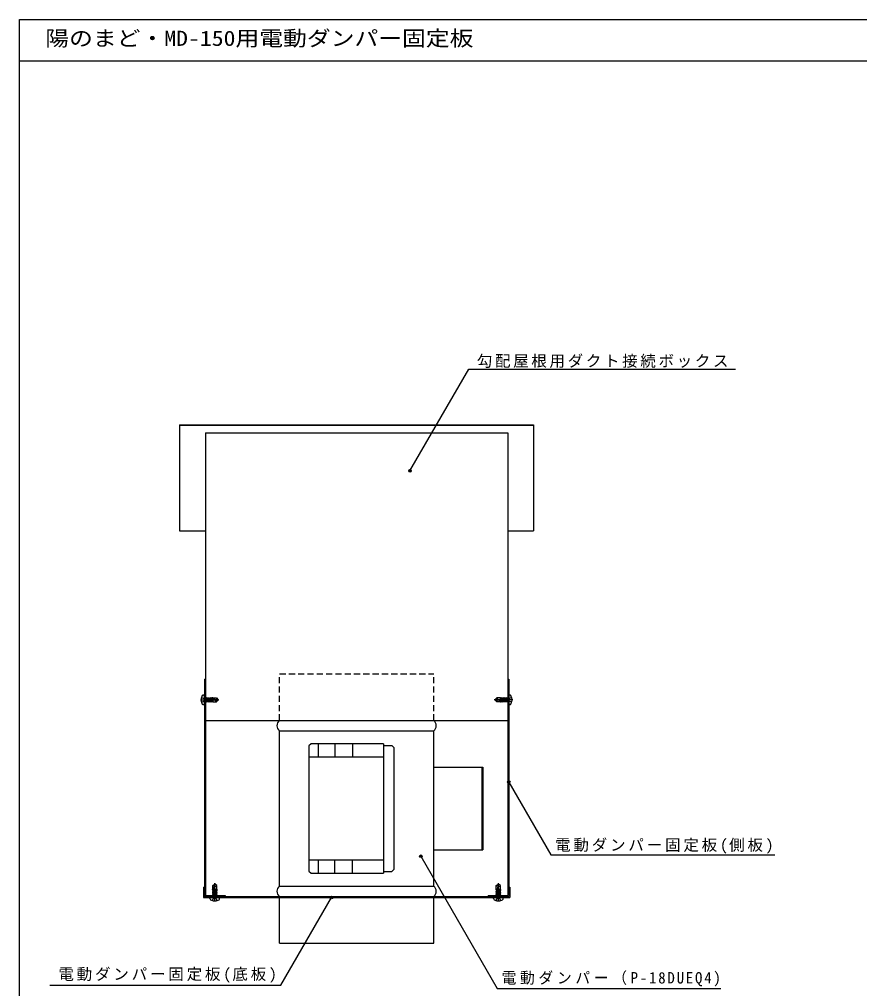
# Model space of a CAD drawing. Units: millimetres at full size, sheet at 1:5; details may follow other scales. Extents: x -2092 to 2028, y -605 to 800.
# Drawn here: x -2092 to -1280, y -137 to 800 of the extents above; entities that cross this region are included whole.
import ezdxf
from ezdxf.enums import TextEntityAlignment as Align

# ---------------------------------------------------------------- set-up
doc = ezdxf.new("R2010")
doc.units = ezdxf.units.MM
doc.header["$LTSCALE"] = 5
doc.header["$PDMODE"] = 32
doc.header["$PDSIZE"] = 2.5
doc.linetypes.add('CHAIN1', pattern=[8, 5, -1, 1, -1])
doc.linetypes.add('DASHED1', pattern=[1.8, 1.2, -0.6])
doc.layers.add('0-0', color=7, linetype='Continuous')
doc.layers.add('F-0', color=2, linetype='Continuous')
doc.styles.add('ＭＳ ゴシック', font='')
doc.styles.get('ＭＳ ゴシック').set_extended_font_data('MS Gothic')

msp = doc.modelspace()

# ---------------------------------------------------------------- linework, layer by layer
at = {"layer": '0-0', "color": 4}
for p, q in [((-1714.231, 363.586), (-1657.497, 461.851)), ((-1657.497, 461.851), (-1399.59, 461.851)), ((-1618.835, 62.79), (-1578.207, -7.579)), ((-1703.796, -8.94), (-1630.041, -136.687)), ((-1578.207, -7.579), (-1361.767, -7.579)), ((-1630.041, -136.687), (-1413.938, -136.687))]:
    msp.add_line(p, q, dxfattribs=at)
at = {"layer": '0-0'}
for p, q in [((-1936.835, 408.121), (-1594.835, 408.121)), ((-1936.835, 408.121), (-1936.835, 305.559)), ((-1936.835, 407.621), (-1594.835, 407.621)), ((-1594.835, 408.121), (-1594.835, 305.559)), ((-1911.835, 400.238), (-1619.835, 400.238)), ((-1911.835, 400.238), (-1911.835, -46.762)), ((-1619.835, 400.238), (-1619.835, -46.762)), ((-1936.835, 305.559), (-1911.835, 305.559)), ((-1619.835, 305.559), (-1594.835, 305.559)), ((-1912.835, 162.238), (-1911.835, 162.238)), ((-1912.835, 162.238), (-1912.835, -47.762)), ((-1619.835, 162.238), (-1618.835, 162.238)), ((-1618.835, 162.238), (-1618.835, -47.762)), ((-1913.895, 146.888), (-1913.335, 146.888)), ((-1912.835, 138.088), (-1912.835, 146.388)), ((-1618.835, 146.388), (-1618.835, 138.088)), ((-1617.775, 146.888), (-1618.335, 146.888)), ((-1913.895, 137.588), (-1913.335, 137.588)), ((-1617.775, 137.588), (-1618.335, 137.588)), ((-1911.835, 122.238), (-1619.835, 122.238)), ((-1840.335, 122.238), (-1691.335, 122.238)), ((-1840.335, 122.238), (-1691.335, 122.238)), ((-1840.335, 112.238), (-1691.335, 112.238)), ((-1840.335, -37.762), (-1840.335, 112.238)), ((-1840.335, -37.762), (-1840.335, 112.238)), ((-1840.335, 112.238), (-1691.335, 112.238)), ((-1691.335, -37.762), (-1691.335, 112.238)), ((-1691.335, -37.762), (-1691.335, 112.238)), ((-1809.835, 99.738), (-1811.835, 97.738)), ((-1811.835, 97.738), (-1811.835, -23.262)), ((-1739.835, 99.738), (-1809.835, 99.738)), ((-1802.835, 99.738), (-1802.835, 86.738)), ((-1786.835, 99.738), (-1786.835, 86.738)), ((-1769.835, 99.738), (-1769.835, 86.738)), ((-1739.835, 99.738), (-1739.835, -25.262)), ((-1739.835, 98.238), (-1731.835, 98.238)), ((-1739.835, 95.238), (-1739.835, 55.238)), ((-1731.835, 98.238), (-1729.835, 96.238)), ((-1729.835, 96.238), (-1729.835, -21.762)), ((-1739.835, 86.738), (-1811.835, 86.738)), ((-1691.335, 77.238), (-1643.835, 77.238)), ((-1644.835, 77.238), (-1644.835, -2.762)), ((-1643.835, 77.238), (-1643.835, -2.762)), ((-1643.835, 57.238), (-1643.835, 17.238)), ((-1691.335, -2.762), (-1643.835, -2.762)), ((-1811.835, -12.262), (-1739.835, -12.262)), ((-1802.835, -12.262), (-1802.835, -25.262)), ((-1786.835, -25.262), (-1786.835, -12.262)), ((-1769.835, -25.262), (-1769.835, -12.262)), ((-1811.835, -23.262), (-1809.835, -25.262)), ((-1809.835, -25.262), (-1739.835, -25.262)), ((-1739.835, -23.762), (-1731.835, -23.762)), ((-1729.835, -21.762), (-1731.835, -23.762)), ((-1913.835, -38.762), (-1913.835, -48.762)), ((-1913.835, -38.762), (-1912.835, -38.762)), ((-1911.835, -46.762), (-1892.835, -46.762)), ((-1892.835, -46.762), (-1892.835, -47.762)), ((-1840.335, -37.762), (-1691.335, -37.762)), ((-1840.335, -37.762), (-1691.335, -37.762)), ((-1638.835, -46.762), (-1619.835, -46.762)), ((-1638.835, -46.762), (-1638.835, -47.762)), ((-1618.835, -38.762), (-1617.835, -38.762)), ((-1617.835, -38.762), (-1617.835, -48.762)), ((-1913.835, -48.762), (-1617.835, -48.762)), ((-1912.835, -47.762), (-1618.835, -47.762)), ((-1907.485, -49.822), (-1907.485, -49.262)), ((-1898.685, -48.762), (-1906.985, -48.762)), ((-1898.185, -49.822), (-1898.185, -49.262)), ((-1840.335, -92.762), (-1840.335, -47.762)), ((-1840.335, -47.762), (-1691.335, -47.762)), ((-1840.335, -92.762), (-1840.335, -47.762)), ((-1840.335, -47.762), (-1691.335, -47.762)), ((-1691.335, -92.762), (-1691.335, -47.762)), ((-1691.335, -92.762), (-1691.335, -47.762)), ((-1633.485, -49.822), (-1633.485, -49.262)), ((-1624.685, -48.762), (-1632.985, -48.762)), ((-1624.185, -49.822), (-1624.185, -49.262)), ((-1840.335, -92.762), (-1691.335, -92.762)), ((-1840.335, -92.762), (-1691.335, -92.762))]:
    msp.add_line(p, q, dxfattribs=at)
at = {"layer": '0-0', "linetype": 'DASHED1'}
for p, q in [((-1840.335, 167.238), (-1691.335, 167.238)), ((-1840.335, 122.238), (-1840.335, 167.238)), ((-1691.335, 122.238), (-1691.335, 167.238)), ((-1915.705, 144.511), (-1913.444, 143.383)), ((-1915.705, 139.965), (-1913.444, 141.093)), ((-1912.335, 144.216), (-1912.335, 140.26)), ((-1912.335, 144.216), (-1912.011, 144.13)), ((-1911.868, 144.377), (-1912.011, 144.13)), ((-1911.299, 140.488), (-1912.011, 144.13)), ((-1911.868, 144.377), (-1911.619, 144.377)), ((-1910.95, 139.883), (-1911.868, 144.377)), ((-1911.619, 144.377), (-1911.394, 143.988)), ((-1911.619, 144.377), (-1910.95, 139.883)), ((-1910.95, 139.883), (-1911.299, 140.488)), ((-1910.156, 144.593), (-1910.505, 143.988)), ((-1909.711, 140.488), (-1910.505, 143.988)), ((-1910.156, 144.593), (-1909.807, 143.988)), ((-1910.156, 144.593), (-1909.362, 139.883)), ((-1909.362, 139.883), (-1909.711, 140.488)), ((-1908.568, 144.593), (-1908.918, 143.988)), ((-1908.124, 140.488), (-1908.918, 143.988)), ((-1908.568, 144.593), (-1908.219, 143.988)), ((-1908.568, 144.593), (-1907.775, 139.883)), ((-1907.425, 140.488), (-1908.219, 143.988)), ((-1908.219, 143.988), (-1907.33, 143.988)), ((-1907.775, 139.883), (-1908.124, 140.488)), ((-1907.775, 139.883), (-1907.425, 140.488)), ((-1907.425, 140.488), (-1906.536, 140.488)), ((-1906.981, 144.593), (-1907.33, 143.988)), ((-1906.536, 140.488), (-1907.33, 143.988)), ((-1906.981, 144.593), (-1906.632, 143.988)), ((-1906.981, 144.593), (-1906.187, 139.883)), ((-1905.876, 140.422), (-1906.632, 143.988)), ((-1906.632, 143.988), (-1906.251, 143.988)), ((-1906.187, 139.883), (-1906.536, 140.488)), ((-1905.685, 144.088), (-1906.251, 143.988)), ((-1905.544, 144.332), (-1905.685, 144.088)), ((-1905.653, 143.983), (-1905.685, 144.088)), ((-1905.544, 144.332), (-1905.481, 144.061)), ((-1904.835, 144.238), (-1905.156, 144.181)), ((-1905.154, 144.164), (-1905.156, 144.181)), ((-1904.835, 141.279), (-1905.054, 143.258)), ((-1904.835, 144.238), (-1901.303, 144.238)), ((-1904.835, 144.238), (-1904.835, 144.238)), ((-1904.835, 143.223), (-1904.444, 143.223)), ((-1904.835, 143.223), (-1904.835, 140.238)), ((-1904.444, 143.223), (-1900.771, 142.239)), ((-1900.25, 142.099), (-1902.044, 144.238)), ((-1901.303, 144.238), (-1899.835, 142.488)), ((-1901.303, 140.238), (-1899.835, 141.988)), ((-1899.835, 142.488), (-1899.835, 141.988)), ((-1630.366, 144.238), (-1631.835, 142.488)), ((-1631.835, 141.988), (-1631.835, 142.488)), ((-1630.366, 140.238), (-1631.835, 141.988)), ((-1631.42, 142.377), (-1629.625, 140.238)), ((-1627.226, 141.253), (-1630.899, 142.237)), ((-1626.835, 144.238), (-1630.366, 144.238)), ((-1626.835, 141.253), (-1627.226, 141.253)), ((-1626.835, 141.253), (-1626.835, 144.238)), ((-1626.835, 144.238), (-1625.794, 144.054)), ((-1626.835, 143.197), (-1626.616, 141.217)), ((-1626.017, 140.493), (-1625.985, 140.388)), ((-1625.985, 140.388), (-1625.418, 140.488)), ((-1625.483, 144.593), (-1625.794, 144.054)), ((-1625.794, 144.054), (-1625.038, 140.488)), ((-1624.689, 139.883), (-1625.483, 144.593)), ((-1625.483, 144.593), (-1625.133, 143.988)), ((-1625.038, 140.488), (-1625.418, 140.488)), ((-1625.133, 143.988), (-1624.34, 140.488)), ((-1624.244, 143.988), (-1625.133, 143.988)), ((-1624.689, 139.883), (-1625.038, 140.488)), ((-1624.689, 139.883), (-1624.34, 140.488)), ((-1623.451, 140.488), (-1624.34, 140.488)), ((-1623.895, 144.593), (-1624.244, 143.988)), ((-1624.244, 143.988), (-1623.451, 140.488)), ((-1623.101, 139.883), (-1623.895, 144.593)), ((-1623.895, 144.593), (-1623.546, 143.988)), ((-1623.546, 143.988), (-1622.752, 140.488)), ((-1623.101, 139.883), (-1623.451, 140.488)), ((-1623.101, 139.883), (-1622.752, 140.488)), ((-1621.514, 139.883), (-1622.308, 144.593)), ((-1622.308, 144.593), (-1621.958, 143.988)), ((-1621.958, 143.988), (-1621.165, 140.488)), ((-1621.514, 139.883), (-1621.863, 140.488)), ((-1621.514, 139.883), (-1621.165, 140.488)), ((-1620.72, 144.593), (-1620.371, 143.988)), ((-1620.72, 144.593), (-1619.802, 140.099)), ((-1620.051, 140.099), (-1620.72, 144.593)), ((-1620.371, 143.988), (-1619.659, 140.346)), ((-1620.051, 140.099), (-1620.276, 140.488)), ((-1619.335, 140.26), (-1619.335, 144.216)), ((-1615.964, 144.511), (-1618.226, 143.383)), ((-1615.964, 139.965), (-1618.226, 141.093)), ((-1906.187, 139.883), (-1905.876, 140.422)), ((-1904.835, 140.238), (-1905.876, 140.422)), ((-1904.835, 140.238), (-1901.303, 140.238)), ((-1626.835, 140.238), (-1630.366, 140.238)), ((-1626.835, 140.238), (-1626.514, 140.295)), ((-1626.835, 140.238), (-1626.835, 140.238)), ((-1626.516, 140.312), (-1626.514, 140.295)), ((-1626.126, 140.144), (-1626.189, 140.415)), ((-1626.126, 140.144), (-1625.985, 140.388)), ((-1619.802, 140.099), (-1620.051, 140.099)), ((-1619.802, 140.099), (-1619.659, 140.346)), ((-1619.335, 140.26), (-1619.659, 140.346)), ((-1904.835, -37.23), (-1903.085, -35.762)), ((-1902.696, -36.177), (-1904.835, -37.972)), ((-1904.835, -40.762), (-1904.835, -37.23)), ((-1903.82, -40.371), (-1902.836, -36.698)), ((-1903.085, -35.762), (-1902.585, -35.762)), ((-1900.835, -37.23), (-1902.585, -35.762)), ((-1900.835, -40.762), (-1900.835, -37.23)), ((-1630.835, -37.23), (-1629.085, -35.762)), ((-1628.696, -36.177), (-1630.835, -37.972)), ((-1630.835, -40.762), (-1630.835, -37.23)), ((-1629.82, -40.371), (-1628.836, -36.698)), ((-1629.085, -35.762), (-1628.585, -35.762)), ((-1626.835, -37.23), (-1628.585, -35.762)), ((-1626.835, -40.762), (-1626.835, -37.23)), ((-1905.19, -42.908), (-1900.48, -42.114)), ((-1905.19, -42.908), (-1904.585, -42.559)), ((-1905.19, -42.908), (-1904.585, -43.257)), ((-1905.19, -44.496), (-1900.48, -43.702)), ((-1905.19, -44.496), (-1904.585, -44.146)), ((-1905.19, -44.496), (-1904.585, -44.845)), ((-1905.19, -46.083), (-1900.48, -45.289)), ((-1905.19, -46.083), (-1904.585, -45.734)), ((-1905.19, -46.083), (-1904.585, -46.432)), ((-1904.929, -41.471), (-1904.658, -41.408)), ((-1904.929, -41.471), (-1904.685, -41.612)), ((-1904.835, -40.762), (-1904.778, -41.083)), ((-1904.835, -40.762), (-1904.835, -40.762)), ((-1904.761, -41.081), (-1904.778, -41.083)), ((-1904.58, -41.58), (-1904.685, -41.612)), ((-1904.685, -41.612), (-1904.585, -42.178)), ((-1901.018, -41.803), (-1904.585, -42.559)), ((-1904.585, -42.559), (-1904.585, -42.178)), ((-1901.085, -42.464), (-1904.585, -43.257)), ((-1904.585, -44.146), (-1904.585, -43.257)), ((-1901.085, -43.352), (-1904.585, -44.146)), ((-1901.085, -44.051), (-1904.585, -44.845)), ((-1901.085, -45.639), (-1904.585, -46.432)), ((-1901.876, -40.762), (-1903.855, -40.981)), ((-1903.82, -40.762), (-1903.82, -40.371)), ((-1903.82, -40.762), (-1900.835, -40.762)), ((-1900.48, -42.114), (-1901.085, -42.464)), ((-1901.085, -43.352), (-1901.085, -42.464)), ((-1900.48, -43.702), (-1901.085, -43.352)), ((-1900.48, -43.702), (-1901.085, -44.051)), ((-1900.48, -45.289), (-1901.085, -45.639)), ((-1900.835, -40.762), (-1901.018, -41.803)), ((-1900.48, -42.114), (-1901.018, -41.803)), ((-1631.19, -42.908), (-1626.48, -42.114)), ((-1631.19, -42.908), (-1630.585, -42.559)), ((-1631.19, -42.908), (-1630.585, -43.257)), ((-1631.19, -44.496), (-1626.48, -43.702)), ((-1631.19, -44.496), (-1630.585, -44.146)), ((-1631.19, -44.496), (-1630.585, -44.845)), ((-1631.19, -46.083), (-1626.48, -45.289)), ((-1631.19, -46.083), (-1630.585, -45.734)), ((-1631.19, -46.083), (-1630.585, -46.432)), ((-1630.929, -41.471), (-1630.658, -41.408)), ((-1630.929, -41.471), (-1630.685, -41.612)), ((-1630.835, -40.762), (-1630.778, -41.083)), ((-1630.835, -40.762), (-1630.835, -40.762)), ((-1630.761, -41.081), (-1630.778, -41.083)), ((-1630.58, -41.58), (-1630.685, -41.612)), ((-1630.685, -41.612), (-1630.585, -42.178)), ((-1627.018, -41.803), (-1630.585, -42.559)), ((-1630.585, -42.559), (-1630.585, -42.178)), ((-1627.085, -42.464), (-1630.585, -43.257)), ((-1630.585, -44.146), (-1630.585, -43.257)), ((-1627.085, -43.352), (-1630.585, -44.146)), ((-1627.085, -44.051), (-1630.585, -44.845)), ((-1627.085, -45.639), (-1630.585, -46.432)), ((-1627.876, -40.762), (-1629.855, -40.981)), ((-1629.82, -40.762), (-1629.82, -40.371)), ((-1629.82, -40.762), (-1626.835, -40.762)), ((-1626.48, -42.114), (-1627.085, -42.464)), ((-1627.085, -43.352), (-1627.085, -42.464)), ((-1626.48, -43.702), (-1627.085, -43.352)), ((-1626.48, -43.702), (-1627.085, -44.051)), ((-1626.48, -45.289), (-1627.085, -45.639)), ((-1626.835, -40.762), (-1627.018, -41.803)), ((-1626.48, -42.114), (-1627.018, -41.803)), ((-1905.107, -51.632), (-1903.98, -49.371)), ((-1900.48, -46.877), (-1904.974, -47.795)), ((-1904.974, -47.546), (-1900.48, -46.877)), ((-1904.974, -47.546), (-1904.585, -47.321)), ((-1904.974, -47.795), (-1904.974, -47.546)), ((-1904.974, -47.795), (-1904.726, -47.938)), ((-1904.813, -48.262), (-1904.726, -47.938)), ((-1904.813, -48.262), (-1900.856, -48.262)), ((-1901.085, -47.226), (-1904.726, -47.938)), ((-1900.562, -51.632), (-1901.69, -49.371)), ((-1900.48, -46.877), (-1901.085, -47.226)), ((-1631.107, -51.632), (-1629.98, -49.371)), ((-1626.48, -46.877), (-1630.974, -47.795)), ((-1630.974, -47.546), (-1626.48, -46.877)), ((-1630.974, -47.546), (-1630.585, -47.321)), ((-1630.974, -47.795), (-1630.974, -47.546)), ((-1630.974, -47.795), (-1630.726, -47.938)), ((-1630.813, -48.262), (-1630.726, -47.938)), ((-1630.813, -48.262), (-1626.856, -48.262)), ((-1627.085, -47.226), (-1630.726, -47.938)), ((-1626.562, -51.632), (-1627.69, -49.371)), ((-1626.48, -46.877), (-1627.085, -47.226))]:
    msp.add_line(p, q, dxfattribs=at)
at = {"layer": '0-0', "color": 4, "linetype": 'CHAIN1'}
for p, q in [((-1916.705, 142.238), (-1898.835, 142.238)), ((-1614.964, 142.238), (-1632.835, 142.238)), ((-1902.835, -52.632), (-1902.835, -34.762)), ((-1628.835, -52.632), (-1628.835, -34.762))]:
    msp.add_line(p, q, dxfattribs=at)
at = {"layer": '0-0'}
for points in [[(-1916.019, 141.741), (-1915.705, 141.761), (-1915.705, 142.715), (-1916.019, 142.735)], [(-1615.65, 142.735), (-1615.964, 142.715), (-1615.964, 141.761), (-1615.65, 141.741)], [(-1902.338, -51.947), (-1902.358, -51.632), (-1903.312, -51.632), (-1903.332, -51.947)], [(-1628.338, -51.947), (-1628.358, -51.632), (-1629.312, -51.632), (-1629.332, -51.947)]]:
    msp.add_lwpolyline(points, dxfattribs=at)
at = {"layer": '0-0', "linetype": 'DASHED1'}
for points in [[(-1913.444, 143.383), (-1912.835, 142.238), (-1913.444, 141.093)], [(-1912.335, 140.26), (-1911.483, 140.488), (-1911.299, 140.488)], [(-1910.6, 140.488), (-1911.394, 143.988), (-1910.505, 143.988)], [(-1910.95, 139.883), (-1910.6, 140.488), (-1909.711, 140.488)], [(-1909.013, 140.488), (-1909.807, 143.988), (-1908.918, 143.988)], [(-1909.362, 139.883), (-1909.013, 140.488), (-1908.124, 140.488)], [(-1904.835, 144.238), (-1905.31, 144.12), (-1905.616, 144.003), (-1905.788, 143.888), (-1905.863, 143.778), (-1905.876, 143.673), (-1905.855, 143.575), (-1905.777, 143.483), (-1905.606, 143.394), (-1905.304, 143.308), (-1904.835, 143.223)], [(-1905.544, 144.332), (-1905.243, 144.332), (-1905.156, 144.181)], [(-1905.306, 143.308), (-1904.835, 141.279), (-1905.461, 143.347)], [(-1901.303, 140.238), (-1901.549, 140.527), (-1901.815, 140.836), (-1902.074, 141.147), (-1902.301, 141.444), (-1902.468, 141.708), (-1902.548, 141.923), (-1902.515, 142.071), (-1902.322, 142.156), (-1901.98, 142.207), (-1901.56, 142.232), (-1901.133, 142.24), (-1900.771, 142.239)], [(-1899.835, 142.238), (-1899.938, 142.19), (-1900.042, 142.147), (-1900.146, 142.115), (-1900.25, 142.099), (-1900.379, 142.106), (-1900.509, 142.137), (-1900.64, 142.184), (-1900.771, 142.239)], [(-1631.835, 142.238), (-1631.731, 142.286), (-1631.628, 142.328), (-1631.524, 142.36), (-1631.42, 142.377), (-1631.29, 142.37), (-1631.16, 142.339), (-1631.03, 142.292), (-1630.899, 142.237)], [(-1630.366, 144.238), (-1630.121, 143.949), (-1629.855, 143.64), (-1629.596, 143.329), (-1629.369, 143.032), (-1629.202, 142.768), (-1629.122, 142.553), (-1629.155, 142.405), (-1629.348, 142.32), (-1629.69, 142.269), (-1630.11, 142.244), (-1630.537, 142.236), (-1630.899, 142.237)], [(-1626.364, 141.168), (-1626.835, 143.197), (-1626.209, 141.129)], [(-1626.835, 140.238), (-1626.36, 140.356), (-1626.054, 140.473), (-1625.882, 140.587), (-1625.807, 140.698), (-1625.794, 140.803), (-1625.815, 140.901), (-1625.893, 140.993), (-1626.064, 141.082), (-1626.365, 141.168), (-1626.835, 141.253)], [(-1622.308, 144.593), (-1622.657, 143.988), (-1623.546, 143.988)], [(-1622.657, 143.988), (-1621.863, 140.488), (-1622.752, 140.488)], [(-1620.72, 144.593), (-1621.069, 143.988), (-1621.958, 143.988)], [(-1621.069, 143.988), (-1620.276, 140.488), (-1621.165, 140.488)], [(-1619.335, 144.216), (-1620.187, 143.988), (-1620.371, 143.988)], [(-1618.226, 141.093), (-1618.835, 142.238), (-1618.226, 143.383)], [(-1626.126, 140.144), (-1626.427, 140.144), (-1626.514, 140.295)], [(-1900.835, -37.23), (-1901.124, -37.476), (-1901.433, -37.742), (-1901.744, -38.001), (-1902.041, -38.228), (-1902.305, -38.395), (-1902.52, -38.475), (-1902.668, -38.442), (-1902.753, -38.249), (-1902.804, -37.907), (-1902.829, -37.487), (-1902.837, -37.06), (-1902.836, -36.698)], [(-1902.835, -35.762), (-1902.787, -35.865), (-1902.744, -35.969), (-1902.712, -36.073), (-1902.696, -36.177), (-1902.703, -36.306), (-1902.734, -36.437), (-1902.781, -36.567), (-1902.836, -36.698)], [(-1626.835, -37.23), (-1627.124, -37.476), (-1627.433, -37.742), (-1627.744, -38.001), (-1628.041, -38.228), (-1628.305, -38.395), (-1628.52, -38.475), (-1628.668, -38.442), (-1628.753, -38.249), (-1628.804, -37.907), (-1628.829, -37.487), (-1628.837, -37.06), (-1628.836, -36.698)], [(-1628.835, -35.762), (-1628.787, -35.865), (-1628.744, -35.969), (-1628.712, -36.073), (-1628.696, -36.177), (-1628.703, -36.306), (-1628.734, -36.437), (-1628.781, -36.567), (-1628.836, -36.698)], [(-1904.929, -41.471), (-1904.929, -41.17), (-1904.778, -41.083)], [(-1904.835, -40.762), (-1904.717, -41.237), (-1904.6, -41.543), (-1904.485, -41.715), (-1904.375, -41.79), (-1904.27, -41.803), (-1904.172, -41.782), (-1904.08, -41.704), (-1903.991, -41.533), (-1903.905, -41.232), (-1903.82, -40.762)], [(-1901.085, -44.94), (-1904.585, -45.734), (-1904.585, -44.845)], [(-1901.085, -46.527), (-1904.585, -47.321), (-1904.585, -46.432)], [(-1903.905, -41.233), (-1901.876, -40.762), (-1903.944, -41.388)], [(-1900.48, -45.289), (-1901.085, -44.94), (-1901.085, -44.051)], [(-1900.48, -46.877), (-1901.085, -46.527), (-1901.085, -45.639)], [(-1630.929, -41.471), (-1630.929, -41.17), (-1630.778, -41.083)], [(-1630.835, -40.762), (-1630.717, -41.237), (-1630.6, -41.543), (-1630.485, -41.715), (-1630.375, -41.79), (-1630.27, -41.803), (-1630.172, -41.782), (-1630.08, -41.704), (-1629.991, -41.533), (-1629.905, -41.232), (-1629.82, -40.762)], [(-1627.085, -44.94), (-1630.585, -45.734), (-1630.585, -44.845)], [(-1627.085, -46.527), (-1630.585, -47.321), (-1630.585, -46.432)], [(-1629.905, -41.233), (-1627.876, -40.762), (-1629.944, -41.388)], [(-1626.48, -45.289), (-1627.085, -44.94), (-1627.085, -44.051)], [(-1626.48, -46.877), (-1627.085, -46.527), (-1627.085, -45.639)], [(-1903.98, -49.371), (-1902.835, -48.762), (-1901.69, -49.371)], [(-1900.856, -48.262), (-1901.085, -47.41), (-1901.085, -47.226)], [(-1629.98, -49.371), (-1628.835, -48.762), (-1627.69, -49.371)], [(-1626.856, -48.262), (-1627.085, -47.41), (-1627.085, -47.226)]]:
    msp.add_lwpolyline(points, dxfattribs=at)
at = {"layer": '0-0', "color": 4}
msp.add_lwpolyline([(-2062.297, -133.344), (-1838.97, -133.344), (-1790.137, -48.762)], dxfattribs=at)
at = {"layer": '0-0'}
for centre, radius, start, end in [((-1908.035, 142.238), 8, 149.51233, 176.43692), ((-1908.035, 142.238), 8, 183.56306, 210.48766), ((-1913.895, 145.688), 1.2, 90, 149.51233), ((-1913.335, 146.388), 0.5, 0, 90), ((-1618.335, 146.388), 0.5, 90, 180), ((-1617.775, 145.688), 1.2, 30.48766, 90), ((-1623.635, 142.238), 8, 3.56306, 30.48766), ((-1623.635, 142.238), 8, 329.51233, 356.43692), ((-1913.895, 138.788), 1.2, 210.48766, 270), ((-1913.335, 138.088), 0.5, 270, 0), ((-1618.335, 138.088), 0.5, 180, 270), ((-1617.775, 138.788), 1.2, 270, 329.51233), ((-1836.585, 117.238), 6.25, 126.8699, 233.1301), ((-1836.585, 117.238), 6.25, 126.8699, 233.1301), ((-1695.085, 117.238), 6.25, 306.8699, 53.1301), ((-1695.085, 117.238), 6.25, 306.8699, 53.1301), ((-1836.585, -42.762), 6.25, 126.8699, 233.1301), ((-1836.585, -42.762), 6.25, 126.8699, 233.1301), ((-1695.085, -42.762), 6.25, 306.8699, 53.1301), ((-1695.085, -42.762), 6.25, 306.8699, 53.1301), ((-1906.985, -49.262), 0.5, 90, 180), ((-1906.285, -49.822), 1.2, 180, 239.51233), ((-1902.835, -43.962), 8, 239.51233, 266.43692), ((-1902.835, -43.962), 8, 273.56306, 300.48766), ((-1899.385, -49.822), 1.2, 300.48766, 0), ((-1898.685, -49.262), 0.5, 0, 90), ((-1632.985, -49.262), 0.5, 90, 180), ((-1632.285, -49.822), 1.2, 180, 239.51233), ((-1628.835, -43.962), 8, 239.51233, 266.43692), ((-1628.835, -43.962), 8, 273.56306, 300.48766), ((-1625.385, -49.822), 1.2, 300.48766, 0), ((-1624.685, -49.262), 0.5, 0, 90)]:
    msp.add_arc(centre, radius, start, end, dxfattribs=at)
at = {"layer": '0-0', "linetype": 'DASHED1'}
for centre, start, end in [((-1912.035, 144.958), 180, 247.97568), ((-1619.635, 144.958), 292.02431, 0), ((-1912.035, 139.518), 112.02431, 180), ((-1619.635, 139.518), 0, 67.97568), ((-1905.555, -47.962), 270, 337.97568), ((-1900.115, -47.962), 202.02431, 270), ((-1631.555, -47.962), 270, 337.97568), ((-1626.115, -47.962), 202.02431, 270)]:
    msp.add_arc(centre, 0.8, start, end, dxfattribs=at)
at = {"layer": '0-0', "color": 5}
for p in [(-1714.231, 363.586), (-1618.835, 62.79), (-1703.796, -8.94), (-1790.137, -48.762)]:
    msp.add_point(p, dxfattribs=at)
at = {"layer": 'F-0', "color": 5}
msp.add_line((-2091.664, 759.75), (-71.664, 759.75), dxfattribs=at)
msp.add_lwpolyline([(-2091.664, -605.25), (-2091.664, 799.75), (-71.664, 799.75)], dxfattribs=at)

# ---------------------------------------------------------------- texts
at = {"layer": '0-0', "char_height": 11, "attachment_point": 7, "style": 'ＭＳ ゴシック'}
for s, insert in [('\\T1.17;勾配屋根用ダクト接続ボックス', (-1649.65, 462.967)), ('\\T1.18;電動ダンパー固定板(側板)', (-1574.04, -6.407)), ('\\T1.18;電動ダンパー固定板(底板)', (-2054.023, -131.168)), ('\\T1.25;\\W0.95;電動ダンパー（P-18DUEQ4)', (-1625.7, -134.757))]:
    msp.add_mtext(s, dxfattribs=dict(at, insert=insert))
at = {"layer": 'F-0', "color": 7, "style": 'ＭＳ ゴシック', "width": 1.15}
msp.add_text('陽のまど・MD-150用電動ダンパー固定板', height=14.66, dxfattribs=at).set_placement((-2066.664, 769.75), align=Align.BOTTOM_LEFT)

doc.saveas('drawing.dxf')
